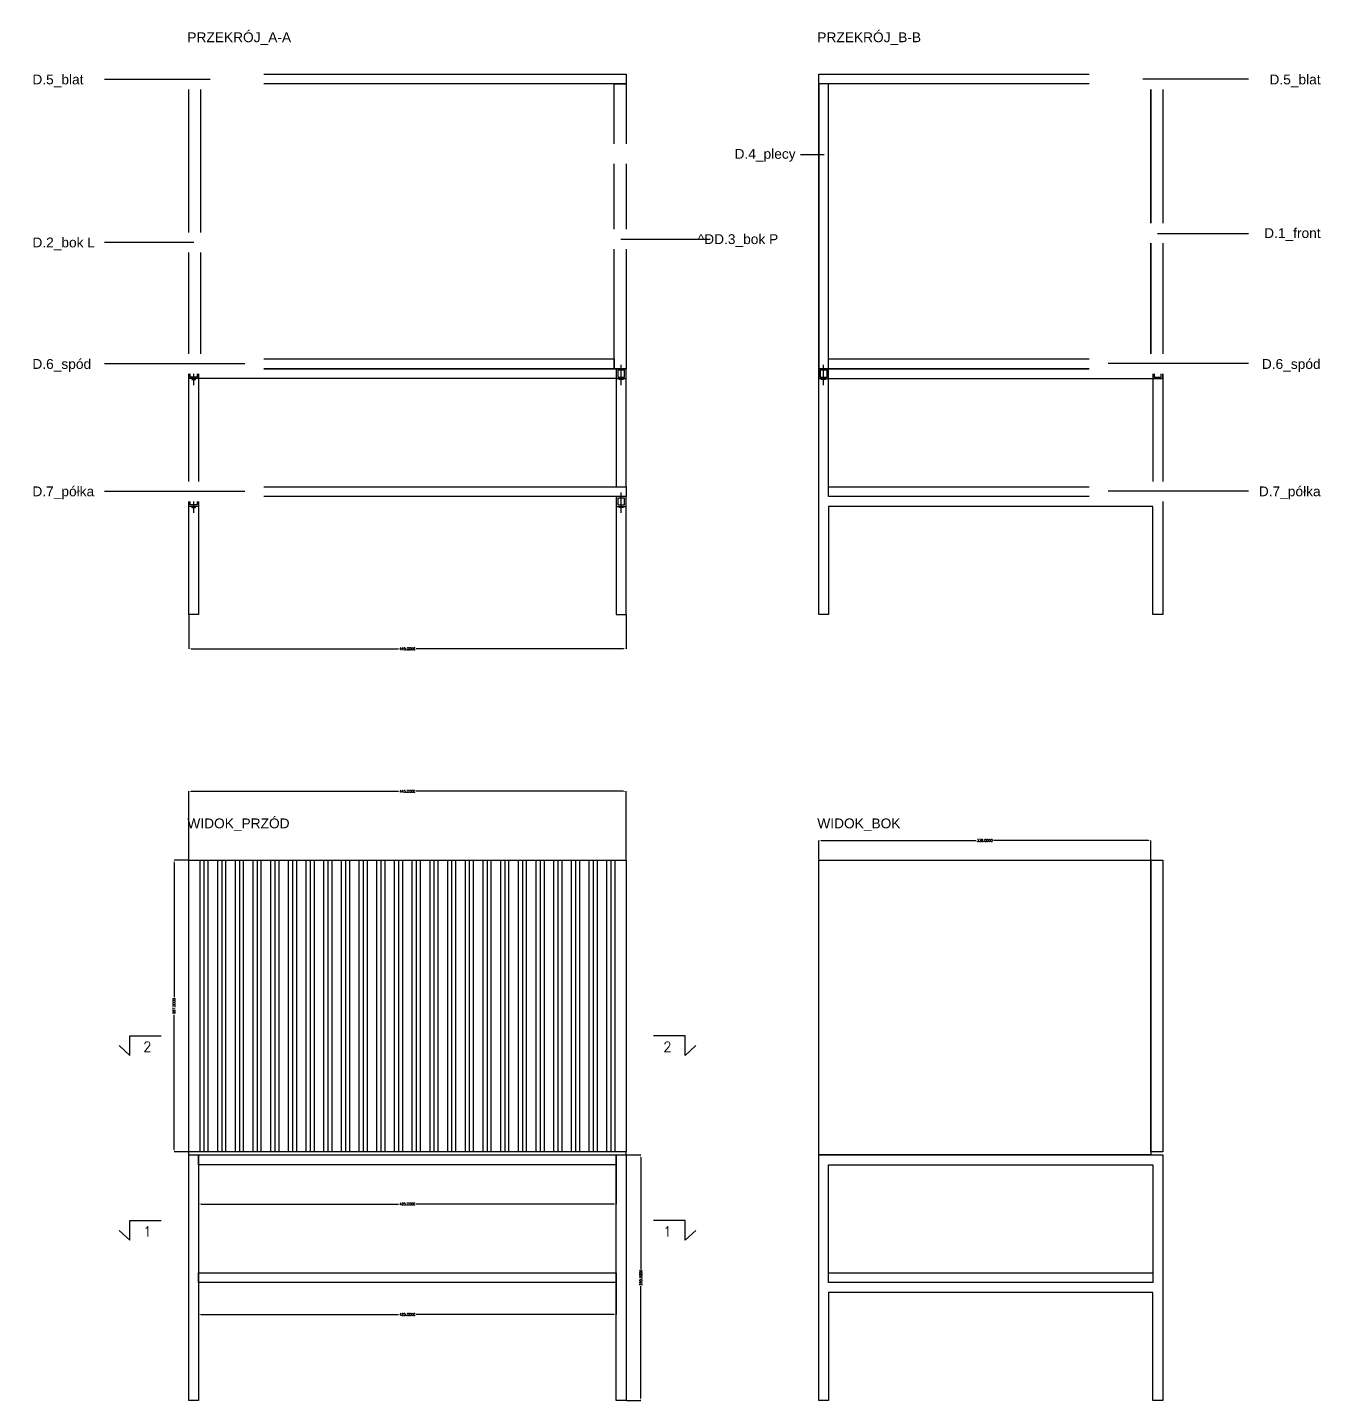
# Model space of a CAD drawing. Header units: millimetres. Extents: x -242 to 1157, y 0 to 2967.
# Drawn here: x -164 to 1157, y 0 to 1397 of the extents above; entities that cross this region are included whole.
import ezdxf

# ---------------------------------------------------------------- set-up
doc = ezdxf.new("R2010")
doc.units = ezdxf.units.MM
for name, color, linetype in [('D - sklejka - przekrój', 30, 'Continuous'), ('D - sklejka - widok', 40, 'Continuous'), ('M - stal - przekrój', 140, 'Continuous'), ('M - stal - widok', 150, 'Continuous'), ('O - opis', 94, 'Continuous'), ('X - wkręty', 1, 'Continuous')]:
    doc.layers.add(name, color=color, linetype=linetype)
doc.layers.add('DIMENSION', color=3, linetype='Continuous', lineweight=25)
doc.styles.get("Standard").update_dxf_attribs({"font": 'txt.shx'})
doc.dimstyles.get("Standard").update_dxf_attribs({"dimscale": 100, "dimtxt": 2.5, "dimasz": 2.5, "dimexe": 0, "dimexo": 0.5, "dimgap": 1, "dimtad": 0, "dimtoh": 1, "dimdec": 4, "dimzin": 0, "dimdsep": 46, "dimtxsty": 'Standard', "dimcen": 2.5, "dimadec": 0, "dimazin": 0, "dimtfac": 1, "dimtdec": 4, "dimtofl": 0, "dimtmove": 0, "dimatfit": 3, "dimfxl": 1, "dimtolj": 1, "dimtzin": 0, "dimarcsym": 0})

# ---------------------------------------------------------------- blocks, each defined once
blk = doc.blocks.new('wk')
at = {"layer": 'X - wkręty'}
for points in [[(5717.9, 1944.8), (5717.9, 1965.4)], [(5717.9, 1951.4), (5715.9, 1951.4), (5715.9, 1950.4), (5719.9, 1950.4), (5719.9, 1951.4), (5717.9, 1951.4)]]:
    blk.add_lwpolyline(points, dxfattribs=at)
blk = doc.blocks.new('*D66')
at = {"layer": 'Defpoints', "color": 0}
for p in [(445, 620), (0, 550), (445, 550)]:
    blk.add_point(p, dxfattribs=at)
at = {"layer": 'DIMENSION', "color": 0, "lineweight": -2}
for p, q in [((0, 550.5), (0, 620)), ((2.5, 620), (213.6, 620)), ((442.5, 620), (231.4, 620)), ((445, 550.5), (445, 620))]:
    blk.add_line(p, q, dxfattribs=at)
at = {"layer": 'DIMENSION', "color": 0}
for points in [[(2.5, 620.4), (2.5, 619.6), (0, 620)], [(442.5, 619.6), (442.5, 620.4), (445, 620)]]:
    blk.add_solid(points, dxfattribs=at)
at = {"layer": 'DIMENSION', "color": 0, "insert": (222.5, 620), "char_height": 2.5, "attachment_point": 5}
blk.add_mtext('\\A1;445.0000', dxfattribs=at)
blk = doc.blocks.new('*D69')
at = {"layer": 'Defpoints', "color": 0}
for p in [(0, 550), (-15, 253), (0, 253)]:
    blk.add_point(p, dxfattribs=at)
at = {"layer": 'DIMENSION', "color": 0, "lineweight": -2}
for p, q in [((-0.5, 550), (-15, 550)), ((-15, 547.5), (-15, 410.4)), ((-15, 255.5), (-15, 392.6)), ((-0.5, 253), (-15, 253))]:
    blk.add_line(p, q, dxfattribs=at)
at = {"layer": 'DIMENSION', "color": 0}
for points in [[(-14.6, 547.5), (-15.4, 547.5), (-15, 550)], [(-15.4, 255.5), (-14.6, 255.5), (-15, 253)]]:
    blk.add_solid(points, dxfattribs=at)
at = {"layer": 'DIMENSION', "color": 0, "insert": (-15, 401.5), "char_height": 2.5, "attachment_point": 5, "rotation": 90}
blk.add_mtext('\\A1;297.0000', dxfattribs=at)
blk = doc.blocks.new('*D70')
at = {"layer": 'Defpoints', "color": 0}
for p in [(979, 570), (641, 550), (979, 550)]:
    blk.add_point(p, dxfattribs=at)
at = {"layer": 'DIMENSION', "color": 0, "lineweight": -2}
for p, q in [((641, 550.5), (641, 570)), ((643.5, 570), (801.1, 570)), ((976.5, 570), (818.9, 570)), ((979, 550.5), (979, 570))]:
    blk.add_line(p, q, dxfattribs=at)
at = {"layer": 'DIMENSION', "color": 0}
for points in [[(643.5, 570.4), (643.5, 569.6), (641, 570)], [(976.5, 569.6), (976.5, 570.4), (979, 570)]]:
    blk.add_solid(points, dxfattribs=at)
at = {"layer": 'DIMENSION', "color": 0, "insert": (810, 570), "char_height": 2.5, "attachment_point": 5}
blk.add_mtext('\\A1;338.0000', dxfattribs=at)
blk = doc.blocks.new('*D86')
at = {"layer": 'Defpoints', "color": 0}
for p in [(0, 800), (445, 800), (445, 765)]:
    blk.add_point(p, dxfattribs=at)
at = {"layer": 'DIMENSION', "color": 0, "lineweight": -2}
for p, q in [((0, 799.5), (0, 765)), ((445, 799.5), (445, 765)), ((2.5, 765), (213.6, 765)), ((442.5, 765), (231.4, 765))]:
    blk.add_line(p, q, dxfattribs=at)
at = {"layer": 'DIMENSION', "color": 0}
for points in [[(2.5, 765.4), (2.5, 764.6), (0, 765)], [(442.5, 764.6), (442.5, 765.4), (445, 765)]]:
    blk.add_solid(points, dxfattribs=at)
at = {"layer": 'DIMENSION', "color": 0, "insert": (222.5, 765), "char_height": 2.5, "attachment_point": 5}
blk.add_mtext('\\A1;445.0000', dxfattribs=at)
blk = doc.blocks.new('*D92')
at = {"layer": 'Defpoints', "color": 0}
for p in [(445, 250), (445, 0), (460, 0)]:
    blk.add_point(p, dxfattribs=at)
at = {"layer": 'DIMENSION', "color": 0, "lineweight": -2}
for p, q in [((445.5, 250), (460, 250)), ((460, 247.5), (460, 133.7)), ((460, 2.5), (460, 116.3)), ((445.5, 0), (460, 0))]:
    blk.add_line(p, q, dxfattribs=at)
at = {"layer": 'DIMENSION', "color": 0}
for points in [[(460.4, 247.5), (459.6, 247.5), (460, 250)], [(459.6, 2.5), (460.4, 2.5), (460, 0)]]:
    blk.add_solid(points, dxfattribs=at)
at = {"layer": 'DIMENSION', "color": 0, "insert": (460, 125), "char_height": 2.5, "attachment_point": 5, "rotation": 90}
blk.add_mtext('\\A1;250.0000', dxfattribs=at)
blk = doc.blocks.new('*D93')
at = {"layer": 'Defpoints', "color": 0}
for p in [(10, 240), (435, 240), (10, 200)]:
    blk.add_point(p, dxfattribs=at)
at = {"layer": 'DIMENSION', "color": 0, "lineweight": -2}
for p, q in [((10, 239.5), (10, 200)), ((435, 239.5), (435, 200)), ((12.5, 200), (213.6, 200)), ((432.5, 200), (231.4, 200))]:
    blk.add_line(p, q, dxfattribs=at)
at = {"layer": 'DIMENSION', "color": 0}
for points in [[(12.5, 200.4), (12.5, 199.6), (10, 200)], [(432.5, 199.6), (432.5, 200.4), (435, 200)]]:
    blk.add_solid(points, dxfattribs=at)
at = {"layer": 'DIMENSION', "color": 0, "insert": (222.5, 200), "char_height": 2.5, "attachment_point": 5}
blk.add_mtext('\\A1;425.0000', dxfattribs=at)
blk = doc.blocks.new('*D94')
at = {"layer": 'Defpoints', "color": 0}
for p in [(10, 120), (435, 120), (10, 87.6)]:
    blk.add_point(p, dxfattribs=at)
at = {"layer": 'DIMENSION', "color": 0, "lineweight": -2}
for p, q in [((10, 119.5), (10, 87.6)), ((435, 119.5), (435, 87.6)), ((12.5, 87.6), (213.6, 87.6)), ((432.5, 87.6), (231.4, 87.6))]:
    blk.add_line(p, q, dxfattribs=at)
at = {"layer": 'DIMENSION', "color": 0}
for points in [[(12.5, 88), (12.5, 87.1), (10, 87.6)], [(432.5, 87.1), (432.5, 88), (435, 87.6)]]:
    blk.add_solid(points, dxfattribs=at)
at = {"layer": 'DIMENSION', "color": 0, "insert": (222.5, 87.6), "char_height": 2.5, "attachment_point": 5}
blk.add_mtext('\\A1;425.0000', dxfattribs=at)

msp = doc.modelspace()

# ---------------------------------------------------------------- linework, layer by layer
at = {"layer": 'D - sklejka - przekrój'}
for points in [[(0, 1350), (445, 1350), (445, 1340), (0, 1340)], [(641.02356, 1350), (979.02356, 1350), (979.02356, 1050), (641.02356, 1050)], [(641.02356, 1350), (979.02356, 1350), (979.02356, 1340), (641.02356, 1340)], [(979.02356, 1350), (991.02356, 1350), (991.02356, 1053), (979.02356, 1053)], [(641.02356, 1050), (651.02356, 1050), (651.02356, 1340), (641.02356, 1340)], [(0, 930), (445, 930), (445, 920), (0, 920)], [(651.02356, 930), (981.02356, 930), (981.02356, 920), (651.02356, 920)]]:
    msp.add_lwpolyline(points, close=True, dxfattribs=at)
for points in [[(0, 1340), (12, 1340), (12, 1050), (0, 1050), (0, 1340)], [(433, 1340), (445, 1340), (445, 1050), (433, 1050), (433, 1340)], [(12, 1050), (12, 1060), (433, 1060), (433, 1050), (10, 1050)], [(651.02356, 1050), (651.02356, 1060), (979.02356, 1060), (979.02356, 1050), (651.02356, 1050)]]:
    msp.add_lwpolyline(points, dxfattribs=at)
at = {"layer": 'D - sklejka - widok'}
for points in [[(0, 550), (445, 550), (445, 253), (0, 253)], [(641.02356, 550), (979.02356, 550), (979.02356, 250), (641.02356, 250)], [(979.02356, 550), (991.02356, 550), (991.02356, 253), (979.02356, 253)], [(10, 130), (435, 130), (435, 120), (10, 120)], [(651.02356, 130), (981.02356, 130), (981.02356, 120), (651.02356, 120)]]:
    msp.add_lwpolyline(points, close=True, dxfattribs=at)
at = {"layer": 'D - sklejka - widok', "color": 252}
for points in [[(11.5, 550), (19.5, 550), (19.5, 253), (11.5, 253)], [(29.5, 550), (37.5, 550), (37.5, 253), (29.5, 253)], [(47.5, 550), (55.5, 550), (55.5, 253), (47.5, 253)], [(65.5, 550), (73.5, 550), (73.5, 253), (65.5, 253)], [(83.5, 550), (91.5, 550), (91.5, 253), (83.5, 253)], [(101.5, 550), (109.5, 550), (109.5, 253), (101.5, 253)], [(119.5, 550), (127.5, 550), (127.5, 253), (119.5, 253)], [(137.5, 550), (145.5, 550), (145.5, 253), (137.5, 253)], [(155.5, 550), (163.5, 550), (163.5, 253), (155.5, 253)], [(173.5, 550), (181.5, 550), (181.5, 253), (173.5, 253)], [(191.5, 550), (199.5, 550), (199.5, 253), (191.5, 253)], [(209.5, 550), (217.5, 550), (217.5, 253), (209.5, 253)], [(227.5, 550), (235.5, 550), (235.5, 253), (227.5, 253)], [(245.5, 550), (253.5, 550), (253.5, 253), (245.5, 253)], [(263.5, 550), (271.5, 550), (271.5, 253), (263.5, 253)], [(281.5, 550), (289.5, 550), (289.5, 253), (281.5, 253)], [(299.5, 550), (307.5, 550), (307.5, 253), (299.5, 253)], [(317.5, 550), (325.5, 550), (325.5, 253), (317.5, 253)], [(335.5, 550), (343.5, 550), (343.5, 253), (335.5, 253)], [(353.5, 550), (361.5, 550), (361.5, 253), (353.5, 253)], [(371.5, 550), (379.5, 550), (379.5, 253), (371.5, 253)], [(389.5, 550), (397.5, 550), (397.5, 253), (389.5, 253)], [(407.5, 550), (415.5, 550), (415.5, 253), (407.5, 253)], [(425.5, 550), (433.5, 550), (433.5, 253), (425.5, 253)]]:
    msp.add_lwpolyline(points, close=True, dxfattribs=at)
at = {"layer": 'D - sklejka - widok', "color": 250}
for points in [[(15.5, 550), (15.5, 253)], [(33.5, 550), (33.5, 253)], [(51.5, 550), (51.5, 253)], [(69.5, 550), (69.5, 253)], [(87.5, 550), (87.5, 253)], [(105.5, 550), (105.5, 253)], [(123.5, 550), (123.5, 253)], [(141.5, 550), (141.5, 253)], [(159.5, 550), (159.5, 253)], [(177.5, 550), (177.5, 253)], [(195.5, 550), (195.5, 253)], [(213.5, 550), (213.5, 253)], [(231.5, 550), (231.5, 253)], [(249.5, 550), (249.5, 253)], [(267.5, 550), (267.5, 253)], [(285.5, 550), (285.5, 253)], [(303.5, 550), (303.5, 253)], [(321.5, 550), (321.5, 253)], [(339.5, 550), (339.5, 253)], [(357.5, 550), (357.5, 253)], [(375.5, 550), (375.5, 253)], [(393.5, 550), (393.5, 253)], [(411.5, 550), (411.5, 253)], [(429.5, 550), (429.5, 253)]]:
    msp.add_lwpolyline(points, dxfattribs=at)
at = {"layer": 'D - sklejka - widok'}
for points in [[(0, 250), (0, 253)], [(445, 250), (445, 253)]]:
    msp.add_lwpolyline(points, dxfattribs=at)
at = {"layer": 'M - stal - przekrój'}
for points in [[(0, 1050), (10, 1050), (10, 1040), (0, 1040)], [(1.5, 1048.5), (8.5, 1048.5), (8.5, 1041.5), (1.5, 1041.5)], [(445, 1050), (435, 1050), (435, 1040), (445, 1040)], [(443.5, 1048.5), (436.5, 1048.5), (436.5, 1041.5), (443.5, 1041.5)], [(651.02356, 1050), (641.02356, 1050), (641.02356, 1040), (651.02356, 1040)], [(649.52356, 1048.5), (642.52356, 1048.5), (642.52356, 1041.5), (649.52356, 1041.5)], [(991.02356, 1050), (981.02356, 1050), (981.02356, 1040), (991.02356, 1040)], [(989.52356, 1048.5), (982.52356, 1048.5), (982.52356, 1041.5), (989.52356, 1041.5)], [(0, 920), (10, 920), (10, 910), (0, 910)], [(1.5, 918.5), (8.5, 918.5), (8.5, 911.5), (1.5, 911.5)], [(445, 920), (435, 920), (435, 910), (445, 910)], [(443.5, 918.5), (436.5, 918.5), (436.5, 911.5), (443.5, 911.5)]]:
    msp.add_lwpolyline(points, close=True, dxfattribs=at)
at = {"layer": 'M - stal - widok'}
for p, q in [((0, 1050), (10, 1050)), ((10, 1050), (435, 1050)), ((435, 1050), (445, 1050)), ((641.02356, 1050), (651.02356, 1050)), ((981.02356, 1050), (991.02356, 1050)), ((435, 1040), (10, 1040)), ((0, 800), (0, 910)), ((10, 910), (10, 800)), ((435, 910), (435, 800)), ((445, 800), (445, 910)), ((10, 800), (0, 800)), ((435, 800), (445, 800))]:
    msp.add_line(p, q, dxfattribs=at)
for points in [[(0, 930), (0, 1050)], [(10, 1040), (10, 1050)], [(435, 1050), (435, 930)], [(445, 930), (445, 1050)], [(641.02356, 800), (641.02356, 1050), (991.02356, 1050), (991.02356, 800), (981.02356, 800), (981.02356, 910), (651.02356, 910), (651.02356, 800), (641.02356, 800)], [(10, 1040), (10, 930)], [(0, 0), (0, 250), (10, 250), (10, 0), (0, 0)], [(435, 0), (435, 250), (445, 250), (445, 0), (435, 0)], [(641.02356, 0), (641.02356, 250), (991.02356, 250), (991.02356, 0), (981.02356, 0), (981.02356, 110), (651.02356, 110), (651.02356, 0), (641.02356, 0)]]:
    msp.add_lwpolyline(points, dxfattribs=at)
for points in [[(651.02356, 1040), (981.02356, 1040), (981.02356, 920), (651.02356, 920)], [(10, 250), (435, 250), (435, 240), (10, 240)], [(651.02356, 240), (981.02356, 240), (981.02356, 120), (651.02356, 120)]]:
    msp.add_lwpolyline(points, close=True, dxfattribs=at)
at = {"layer": 'O - opis'}
for points in [[(-70.97233, 361.22495), (-60.01583, 351.18697), (-60.01583, 371.26294), (-27.93364, 371.26294)], [(515.97233, 361.22495), (505.01583, 351.18697), (505.01583, 371.26294), (472.93364, 371.26294)], [(-70.97233, 173.18924), (-60.01583, 163.15125), (-60.01583, 183.22722), (-27.93364, 183.22722)], [(515.97233, 173.18924), (505.01583, 163.15125), (505.01583, 183.22722), (472.93364, 183.22722)]]:
    msp.add_lwpolyline(points, dxfattribs=at)

# ---------------------------------------------------------------- block references
at = {"layer": 'X - wkręty'}
for p in [(-5712.86633, -911.4481), (-5712.86633, -1041.4481)]:
    msp.add_blockref('wk', p, dxfattribs=at)
at = {"layer": 'X - wkręty', "xscale": -1}
for p in [(6157.86633, -911.4481), (6363.88989, -911.4481), (6157.86633, -1041.4481)]:
    msp.add_blockref('wk', p, dxfattribs=at)

# ---------------------------------------------------------------- texts
at = {"layer": 'O - opis', "insert": (-1.41259, 1392.38214), "char_height": 10, "width": 32.5414445, "attachment_point": 1, "bg_fill": 2}
msp.add_mtext('{\\fArial|b0|i0|c0|p34;PRZEKRÓJ_A-A}', dxfattribs=at)
at = {"layer": 'O - opis', "char_height": 10, "width": 32.5414445}
for s, insert, attachment_point in [('{\\fArial|b0|i0|c0|p34;PRZEKRÓJ_B-B}', (639.61098, 1392.38214), 1), ('\\pxt2;{\\fArial|b0|i0|c0|p34;WIDOK_PRZÓD}', (-1.41259, 592.38214), 1), ('{\\fArial|b0|i0|c0|p34;WIDOK_BOK}', (639.61098, 592.38214), 1), ('2', (-46.41259, 365.04187), 1), ('2', (491.41259, 365.04187), 3), ('1', (-46.41259, 177.00616), 1), ('1', (491.41259, 177.00616), 3)]:
    msp.add_mtext(s, dxfattribs=dict(at, insert=insert, attachment_point=attachment_point))

# ---------------------------------------------------------------- dimensions: what is measured, and where the dimension line sits
at = {"layer": 'DIMENSION'}
for base, p1, p2, picture, middle in [((445, 765), (0, 800), (445, 800), '*D86', (222.5, 765)), ((445, 620), (0, 550), (445, 550), '*D66', (222.5, 620)), ((979.02356, 570), (641.02356, 550), (979.02356, 550), '*D70', (810.02356, 570))]:
    dim = msp.add_linear_dim(base=base, p1=p1, p2=p2, dimstyle='Standard', override={"dimscale": 1, "dimlfac": 1, "dimtxsty": 'Standard', "dimsah": 1, "dimtolj": 1}, dxfattribs=at)
    dim.commit()
    dim.dimension.update_dxf_attribs({"geometry": picture, "text_midpoint": middle})
for base, p1, p2, angle, picture, middle in [((-15, 253), (0, 550), (0, 253), 90, '*D69', (-15, 401.5)), ((10, 200), (435, 240), (10, 240), 180, '*D93', (222.5, 200)), ((460, 0), (445, 250), (445, 0), 90, '*D92', (460, 125)), ((10, 87.56196), (435, 120), (10, 120), 180, '*D94', (222.5, 87.56196))]:
    dim = msp.add_linear_dim(base=base, p1=p1, p2=p2, angle=angle, dimstyle='Standard', override={"dimscale": 1, "dimlfac": 1, "dimtxsty": 'Standard', "dimsah": 1, "dimtolj": 1}, dxfattribs=at)
    dim.commit()
    dim.dimension.update_dxf_attribs({"geometry": picture, "text_midpoint": middle})

# ---------------------------------------------------------------- next in the draw order: texts
at = {"layer": 'O - opis', "char_height": 10, "width": 230.3985874, "bg_fill": 2}
for s, insert, attachment_point in [('{\\fArial|b0|i0|c0|p34;D.5_blat}', (-159.12071, 1349.45635), 1), ('{\\fArial|b0|i0|c0|p34;D.5_blat}', (1151.74778, 1349.45635), 3), ('\\pxt19;{\\fArial|b0|i0|c0|p34;D.4_plecy}', (617.51357, 1273.75198), 3), ('{\\fArial|b0|i0|c0|p34;D.2_bok L}', (-159.12071, 1183.57341), 1), ('{\\fArial|b0|i0|c0|p34;^DD.3_bok P}', (599.835, 1186.96627), 3), ('\\pxt19;{\\fArial|b0|i0|c0|p34;D.1_front}', (1151.74778, 1193.09183), 3), ('{\\fArial|b0|i0|c0|p34;D.6_spód}', (-159.12071, 1059.9127), 1), ('{\\fArial|b0|i0|c0|p34;D.6_spód}', (1151.74778, 1059.9127), 3), ('{\\fArial|b0|i0|c0|p34;D.7_półka}', (-159.12071, 930.26984), 1), ('{\\fArial|b0|i0|c0|p34;D.7_półka}', (1151.74778, 930.26984), 3)]:
    msp.add_mtext(s, dxfattribs=dict(at, insert=insert, attachment_point=attachment_point))

# ---------------------------------------------------------------- next in the draw order: linework, layer by layer
at = {"layer": 'O - opis'}
for points in [[(-85.6799, 1344.77712), (21.78642, 1344.77712)], [(1078.30697, 1344.77712), (970.84065, 1344.77712)], [(646.49211, 1267.75783), (622.36512, 1267.75783)], [(-85.6799, 1178.89418), (5.32539, 1178.89418)], [(530.6799, 1181.57275), (439.67461, 1181.57275)], [(1078.30697, 1187.27712), (985.7679, 1187.27712)], [(-85.6799, 1055.23346), (56.98483, 1055.23346)], [(1078.30697, 1055.23346), (935.64224, 1055.23346)], [(-85.6799, 925.59061), (56.98483, 925.59061)], [(1078.30697, 925.59061), (935.64224, 925.59061)]]:
    msp.add_lwpolyline(points, dxfattribs=at)

doc.saveas('drawing.dxf')
